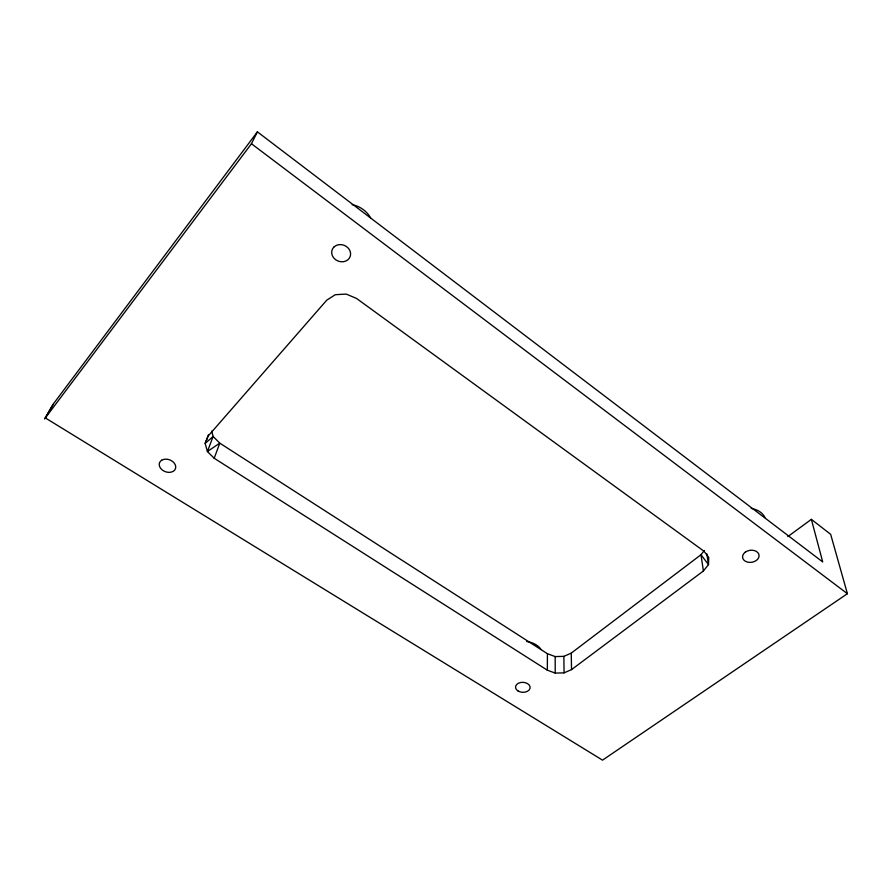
<?xml version="1.0" encoding="UTF-8"?>
<svg xmlns="http://www.w3.org/2000/svg" width="892" height="892" viewBox="0 0 892 892"><rect width="100%" height="100%" fill="white"/><g stroke="black" fill="none" stroke-linecap="round" stroke-linejoin="round"><path stroke-width="1.34" d="M547.342 670.193L214.203 458.254L207.412 451.519L205.16 443.413L208.104 436.11L326.773 300.147L335.303 294.706L346.219 294.081L356.521 298.43L704.056 551.267L708.739 557.411L708.482 564.625L703.398 570.98L571.538 669.613L564.056 672.869L555.214 673.081L547.342 670.193L547.409 653.713L219.778 443.157L213.121 436.478L211.672 431.115M214.203 458.254L219.778 443.157L207.412 451.519L213.121 436.478L205.16 443.413L208.527 434.672M811.363 519.356L830.664 534.33L847.4 593.704L602.524 760.151L45.347 417.935L251.444 143.735L257.387 131.849L822.714 561.938L811.363 519.356L787.803 536.616M44.6 418.939L53.096 404.277M45.347 417.935L53.843 403.284L257.387 131.849M704.323 550.509L701.001 554.724L571.248 653.111L563.878 656.356L555.17 656.579L547.409 653.713M251.444 143.735L847.4 593.704M706.821 553.809L708.482 564.625L701.001 554.724L703.398 570.98M571.248 653.111L571.538 669.613M563.878 656.356L564.056 672.869M555.17 656.579L555.214 673.081M526.726 641.526A19.089 13.391 2.3 0 1 541.087 649.577M751.164 508.351A21.664 16.101 -8.9 0 1 764.923 517.471M352.195 204.658A24.998 22.233 23.6 0 1 370.671 217.994M334.188 246.783L332.749 248.5A9.634 8.452 22 0 0 335.66 259.739A9.634 8.452 22 0 0 348.07 259.639L349.508 257.933A9.634 8.452 22 0 0 346.642 246.649A9.634 8.452 22 0 0 334.188 246.783M745.288 552.159L743.883 553.464A8.307 6.043 -8.3 0 0 745.422 561.28A8.307 6.043 -8.3 0 0 756.304 560.477L757.721 559.184A8.307 6.043 -8.3 0 0 756.215 551.334A8.307 6.043 -8.3 0 0 745.288 552.159M161.697 460.216L160.359 461.342A8.507 6.322 20.3 0 0 162.344 470.062A8.507 6.322 20.3 0 0 173.226 471.322L174.564 470.207A8.507 6.322 20.3 0 0 172.613 461.465A8.507 6.322 20.3 0 0 161.697 460.216M518.051 690.988A7.292 4.995 2.5 0 0 529.993 688.434A7.292 4.995 2.5 0 0 520.46 682.536A7.292 4.995 2.5 0 0 518.051 690.988"/></g></svg>
